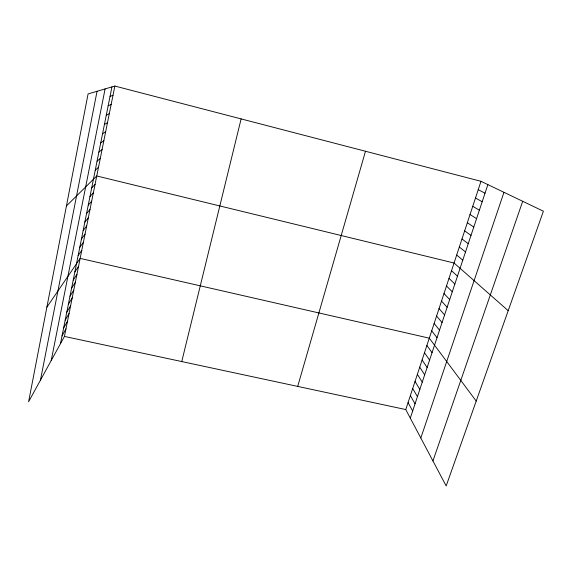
<?xml version="1.0" encoding="UTF-8"?>
<svg xmlns="http://www.w3.org/2000/svg" width="572" height="572" viewBox="0 0 572 572"><rect width="100%" height="100%" fill="white"/><g stroke="black" fill="none" stroke-linecap="round" stroke-linejoin="round"><path stroke-width="0.86" d="M40.448 380.158L97.054 91.277M51.208 360.553L105.098 88.917M60.475 343.665L111.948 86.901M114.858 86.05L88.081 93.915L28.6 401.766L64.443 336.429L114.858 86.05L480.988 181.31L543.4 211.204L446.174 485.95L405.762 409.559L480.988 181.31M181.753 361.561L241.127 118.897M297.705 386.407L365.494 151.258M410.296 418.125L487.88 184.606M420.813 438.016L503.975 192.321M432.94 460.925L522.708 201.287M62.033 335.871L65.973 328.814M63.606 328.035L67.517 321.157M65.187 320.163L69.069 313.456M66.774 312.24L70.628 305.72M68.368 304.268L72.194 297.94M69.977 296.26L73.767 290.118M71.593 288.209L75.354 282.253M73.216 280.108L76.941 274.345M74.846 271.957L78.543 266.395M46.875 307.178L80.151 258.394L429.293 338.166L476.211 401.072M78.142 255.534L81.775 250.357M79.801 247.247L83.398 242.271M81.474 238.917L85.035 234.148M83.154 230.537L86.687 225.976M84.842 222.115L88.338 217.753M86.536 213.642L90.004 209.488M88.245 205.119L91.677 201.18M89.968 196.546L93.358 192.821M91.692 187.923L95.052 184.42M66.438 205.941L96.754 175.969L454.061 263.013L508.201 310.682M95.238 170.263L98.513 167.21M97.047 161.225L100.286 158.408M98.87 152.131L102.073 149.542M100.708 142.979L103.868 140.633M102.552 133.776L105.67 131.667M104.404 124.517L107.486 122.651M106.278 115.201L109.316 113.585M108.151 105.827L111.154 104.461M110.046 96.389L112.999 95.281M64.443 336.429L405.762 409.559M478.228 189.682L485.027 193.193M475.482 198.012L482.189 201.73M472.758 206.292L479.372 210.217M470.041 214.529L476.569 218.654M467.338 222.722L473.78 227.048M464.657 230.866L471.006 235.392M461.983 238.967L468.246 243.686M459.33 247.025L465.508 251.937M456.692 255.04L462.784 260.146M451.53 270.706L457.457 276.176M449.006 278.357L454.854 284.012M446.496 285.971L452.266 291.799M444.001 293.543L449.692 299.549M441.512 301.079L447.125 307.257M439.046 308.573L444.58 314.922M436.586 316.03L442.049 322.551M434.141 323.452L439.525 330.137M431.71 330.83L437.022 337.68M426.884 345.474L432.046 352.652M424.488 352.738L429.579 360.081M422.107 359.967L427.127 367.467M419.734 367.16L424.681 374.817M417.374 374.317L422.25 382.132M415.029 381.438L419.834 389.403M412.698 388.524L417.431 396.639M410.374 395.574L415.043 403.839M408.065 402.581L412.662 411.003"/></g></svg>
